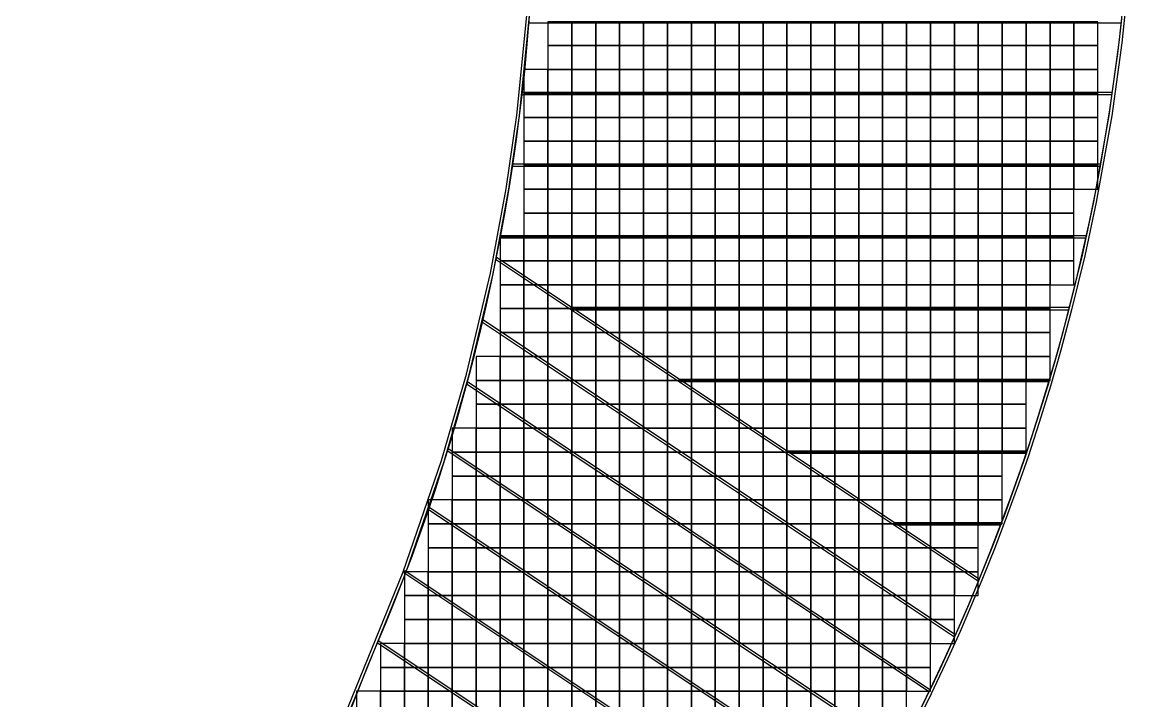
# Model space of a CAD drawing. Extents: x -31693 to 409283, y -98233 to 151957.
# Drawn here: x 120554 to 143796, y 49017 to 63205 of the extents above; entities that cross this region are included whole.
import ezdxf

# ---------------------------------------------------------------- set-up
doc = ezdxf.new("R2010")
doc.units = 0
doc.header["$LTSCALE"] = 1000
doc.header["$MEASUREMENT"] = 0
for name, color, linetype in [('500浮箱', 162, 'Continuous'), ('A-G-VISIBLE', 9, 'Continuous'), ('主龙骨', 4, 'Continuous'), ('边梁（14a槽钢', 3, 'Continuous')]:
    doc.layers.add(name, color=color, linetype=linetype)

# ---------------------------------------------------------------- blocks, each defined once
blk = doc.blocks.new('dasd')
at = {"layer": 'A-G-VISIBLE', "linetype": 'Continuous'}
for centre, radius, start, end in [((-132793.207, 42119.965), 43.092, 332.8786, 23.8551), ((-132804.182, 42118.48), 41.551, 336.2604, 20.1419), ((-132879.454, 42145.346), 121.404, 314.68966, 338.95615)]:
    blk.add_arc(centre, radius, start, end, dxfattribs=at)

msp = doc.modelspace()

# ---------------------------------------------------------------- linework, layer by layer
at = {"layer": '500浮箱', "elevation": 2850}
for points in [[(131545, 62716), (132045, 62716), (132045, 63216), (131545, 63216)], [(132045, 62716), (132545, 62716), (132545, 63216), (132045, 63216)], [(132545, 62716), (133045, 62716), (133045, 63216), (132545, 63216)], [(133045, 62716), (133545, 62716), (133545, 63216), (133045, 63216)], [(133545, 62716), (134045, 62716), (134045, 63216), (133545, 63216)], [(134045, 62716), (134545, 62716), (134545, 63216), (134045, 63216)], [(134545, 62716), (135045, 62716), (135045, 63216), (134545, 63216)], [(135045, 62716), (135545, 62716), (135545, 63216), (135045, 63216)], [(135545, 62716), (136045, 62716), (136045, 63216), (135545, 63216)], [(136045, 62716), (136545, 62716), (136545, 63216), (136045, 63216)], [(136545, 62716), (137045, 62716), (137045, 63216), (136545, 63216)], [(137045, 62716), (137545, 62716), (137545, 63216), (137045, 63216)], [(137545, 62716), (138045, 62716), (138045, 63216), (137545, 63216)], [(138045, 62716), (138545, 62716), (138545, 63216), (138045, 63216)], [(138545, 62716), (139045, 62716), (139045, 63216), (138545, 63216)], [(139045, 62716), (139545, 62716), (139545, 63216), (139045, 63216)], [(139545, 62716), (140045, 62716), (140045, 63216), (139545, 63216)], [(140045, 62716), (140545, 62716), (140545, 63216), (140045, 63216)], [(140545, 62716), (141045, 62716), (141045, 63216), (140545, 63216)], [(141045, 62716), (141545, 62716), (141545, 63216), (141045, 63216)], [(141545, 62716), (142045, 62716), (142045, 63216), (141545, 63216)], [(142045, 62716), (142545, 62716), (142545, 63216), (142045, 63216)], [(142545, 62716), (143045, 62716), (143045, 63216), (142545, 63216)], [(131545, 62216), (132045, 62216), (132045, 62716), (131545, 62716)], [(132045, 62216), (132545, 62216), (132545, 62716), (132045, 62716)], [(132545, 62216), (133045, 62216), (133045, 62716), (132545, 62716)], [(133045, 62216), (133545, 62216), (133545, 62716), (133045, 62716)], [(133545, 62216), (134045, 62216), (134045, 62716), (133545, 62716)], [(134045, 62216), (134545, 62216), (134545, 62716), (134045, 62716)], [(134545, 62216), (135045, 62216), (135045, 62716), (134545, 62716)], [(135045, 62216), (135545, 62216), (135545, 62716), (135045, 62716)], [(135545, 62216), (136045, 62216), (136045, 62716), (135545, 62716)], [(136045, 62216), (136545, 62216), (136545, 62716), (136045, 62716)], [(136545, 62216), (137045, 62216), (137045, 62716), (136545, 62716)], [(137045, 62216), (137545, 62216), (137545, 62716), (137045, 62716)], [(137545, 62216), (138045, 62216), (138045, 62716), (137545, 62716)], [(138045, 62216), (138545, 62216), (138545, 62716), (138045, 62716)], [(138545, 62216), (139045, 62216), (139045, 62716), (138545, 62716)], [(139045, 62216), (139545, 62216), (139545, 62716), (139045, 62716)], [(139545, 62216), (140045, 62216), (140045, 62716), (139545, 62716)], [(140045, 62216), (140545, 62216), (140545, 62716), (140045, 62716)], [(140545, 62216), (141045, 62216), (141045, 62716), (140545, 62716)], [(141045, 62216), (141545, 62216), (141545, 62716), (141045, 62716)], [(141545, 62216), (142045, 62216), (142045, 62716), (141545, 62716)], [(142045, 62216), (142545, 62216), (142545, 62716), (142045, 62716)], [(142545, 62216), (143045, 62216), (143045, 62716), (142545, 62716)], [(131045, 61716), (131545, 61716), (131545, 62216), (131045, 62216)], [(131545, 61716), (132045, 61716), (132045, 62216), (131545, 62216)], [(132045, 61716), (132545, 61716), (132545, 62216), (132045, 62216)], [(132545, 61716), (133045, 61716), (133045, 62216), (132545, 62216)], [(133045, 61716), (133545, 61716), (133545, 62216), (133045, 62216)], [(133545, 61716), (134045, 61716), (134045, 62216), (133545, 62216)], [(134045, 61716), (134545, 61716), (134545, 62216), (134045, 62216)], [(134545, 61716), (135045, 61716), (135045, 62216), (134545, 62216)], [(135045, 61716), (135545, 61716), (135545, 62216), (135045, 62216)], [(135545, 61716), (136045, 61716), (136045, 62216), (135545, 62216)], [(136045, 61716), (136545, 61716), (136545, 62216), (136045, 62216)], [(136545, 61716), (137045, 61716), (137045, 62216), (136545, 62216)], [(137045, 61716), (137545, 61716), (137545, 62216), (137045, 62216)], [(137545, 61716), (138045, 61716), (138045, 62216), (137545, 62216)], [(138045, 61716), (138545, 61716), (138545, 62216), (138045, 62216)], [(138545, 61716), (139045, 61716), (139045, 62216), (138545, 62216)], [(139045, 61716), (139545, 61716), (139545, 62216), (139045, 62216)], [(139545, 61716), (140045, 61716), (140045, 62216), (139545, 62216)], [(140045, 61716), (140545, 61716), (140545, 62216), (140045, 62216)], [(140545, 61716), (141045, 61716), (141045, 62216), (140545, 62216)], [(141045, 61716), (141545, 61716), (141545, 62216), (141045, 62216)], [(141545, 61716), (142045, 61716), (142045, 62216), (141545, 62216)], [(142045, 61716), (142545, 61716), (142545, 62216), (142045, 62216)], [(142545, 61716), (143045, 61716), (143045, 62216), (142545, 62216)], [(131045, 61216), (131545, 61216), (131545, 61716), (131045, 61716)], [(131545, 61216), (132045, 61216), (132045, 61716), (131545, 61716)], [(132045, 61216), (132545, 61216), (132545, 61716), (132045, 61716)], [(132545, 61216), (133045, 61216), (133045, 61716), (132545, 61716)], [(133045, 61216), (133545, 61216), (133545, 61716), (133045, 61716)], [(133545, 61216), (134045, 61216), (134045, 61716), (133545, 61716)], [(134045, 61216), (134545, 61216), (134545, 61716), (134045, 61716)], [(134545, 61216), (135045, 61216), (135045, 61716), (134545, 61716)], [(135045, 61216), (135545, 61216), (135545, 61716), (135045, 61716)], [(135545, 61216), (136045, 61216), (136045, 61716), (135545, 61716)], [(136045, 61216), (136545, 61216), (136545, 61716), (136045, 61716)], [(136545, 61216), (137045, 61216), (137045, 61716), (136545, 61716)], [(137045, 61216), (137545, 61216), (137545, 61716), (137045, 61716)], [(137545, 61216), (138045, 61216), (138045, 61716), (137545, 61716)], [(138045, 61216), (138545, 61216), (138545, 61716), (138045, 61716)], [(138545, 61216), (139045, 61216), (139045, 61716), (138545, 61716)], [(139045, 61216), (139545, 61216), (139545, 61716), (139045, 61716)], [(139545, 61216), (140045, 61216), (140045, 61716), (139545, 61716)], [(140045, 61216), (140545, 61216), (140545, 61716), (140045, 61716)], [(140545, 61216), (141045, 61216), (141045, 61716), (140545, 61716)], [(141045, 61216), (141545, 61216), (141545, 61716), (141045, 61716)], [(141545, 61216), (142045, 61216), (142045, 61716), (141545, 61716)], [(142045, 61216), (142545, 61216), (142545, 61716), (142045, 61716)], [(142545, 61216), (143045, 61216), (143045, 61716), (142545, 61716)], [(131045, 60716), (131545, 60716), (131545, 61216), (131045, 61216)], [(131545, 60716), (132045, 60716), (132045, 61216), (131545, 61216)], [(132045, 60716), (132545, 60716), (132545, 61216), (132045, 61216)], [(132545, 60716), (133045, 60716), (133045, 61216), (132545, 61216)], [(133045, 60716), (133545, 60716), (133545, 61216), (133045, 61216)], [(133545, 60716), (134045, 60716), (134045, 61216), (133545, 61216)], [(134045, 60716), (134545, 60716), (134545, 61216), (134045, 61216)], [(134545, 60716), (135045, 60716), (135045, 61216), (134545, 61216)], [(135045, 60716), (135545, 60716), (135545, 61216), (135045, 61216)], [(135545, 60716), (136045, 60716), (136045, 61216), (135545, 61216)], [(136045, 60716), (136545, 60716), (136545, 61216), (136045, 61216)], [(136545, 60716), (137045, 60716), (137045, 61216), (136545, 61216)], [(137045, 60716), (137545, 60716), (137545, 61216), (137045, 61216)], [(137545, 60716), (138045, 60716), (138045, 61216), (137545, 61216)], [(138045, 60716), (138545, 60716), (138545, 61216), (138045, 61216)], [(138545, 60716), (139045, 60716), (139045, 61216), (138545, 61216)], [(139045, 60716), (139545, 60716), (139545, 61216), (139045, 61216)], [(139545, 60716), (140045, 60716), (140045, 61216), (139545, 61216)], [(140045, 60716), (140545, 60716), (140545, 61216), (140045, 61216)], [(140545, 60716), (141045, 60716), (141045, 61216), (140545, 61216)], [(141045, 60716), (141545, 60716), (141545, 61216), (141045, 61216)], [(141545, 60716), (142045, 60716), (142045, 61216), (141545, 61216)], [(142045, 60716), (142545, 60716), (142545, 61216), (142045, 61216)], [(142545, 60716), (143045, 60716), (143045, 61216), (142545, 61216)], [(131045, 60216), (131545, 60216), (131545, 60716), (131045, 60716)], [(131545, 60216), (132045, 60216), (132045, 60716), (131545, 60716)], [(132045, 60216), (132545, 60216), (132545, 60716), (132045, 60716)], [(132545, 60216), (133045, 60216), (133045, 60716), (132545, 60716)], [(133045, 60216), (133545, 60216), (133545, 60716), (133045, 60716)], [(133545, 60216), (134045, 60216), (134045, 60716), (133545, 60716)], [(134045, 60216), (134545, 60216), (134545, 60716), (134045, 60716)], [(134545, 60216), (135045, 60216), (135045, 60716), (134545, 60716)], [(135045, 60216), (135545, 60216), (135545, 60716), (135045, 60716)], [(135545, 60216), (136045, 60216), (136045, 60716), (135545, 60716)], [(136045, 60216), (136545, 60216), (136545, 60716), (136045, 60716)], [(136545, 60216), (137045, 60216), (137045, 60716), (136545, 60716)], [(137045, 60216), (137545, 60216), (137545, 60716), (137045, 60716)], [(137545, 60216), (138045, 60216), (138045, 60716), (137545, 60716)], [(138045, 60216), (138545, 60216), (138545, 60716), (138045, 60716)], [(138545, 60216), (139045, 60216), (139045, 60716), (138545, 60716)], [(139045, 60216), (139545, 60216), (139545, 60716), (139045, 60716)], [(139545, 60216), (140045, 60216), (140045, 60716), (139545, 60716)], [(140045, 60216), (140545, 60216), (140545, 60716), (140045, 60716)], [(140545, 60216), (141045, 60216), (141045, 60716), (140545, 60716)], [(141045, 60216), (141545, 60216), (141545, 60716), (141045, 60716)], [(141545, 60216), (142045, 60216), (142045, 60716), (141545, 60716)], [(142045, 60216), (142545, 60216), (142545, 60716), (142045, 60716)], [(142545, 60216), (143045, 60216), (143045, 60716), (142545, 60716)], [(131045, 59716), (131545, 59716), (131545, 60216), (131045, 60216)], [(131545, 59716), (132045, 59716), (132045, 60216), (131545, 60216)], [(132045, 59716), (132545, 59716), (132545, 60216), (132045, 60216)], [(132545, 59716), (133045, 59716), (133045, 60216), (132545, 60216)], [(133045, 59716), (133545, 59716), (133545, 60216), (133045, 60216)], [(133545, 59716), (134045, 59716), (134045, 60216), (133545, 60216)], [(134045, 59716), (134545, 59716), (134545, 60216), (134045, 60216)], [(134545, 59716), (135045, 59716), (135045, 60216), (134545, 60216)], [(135045, 59716), (135545, 59716), (135545, 60216), (135045, 60216)], [(135545, 59716), (136045, 59716), (136045, 60216), (135545, 60216)], [(136045, 59716), (136545, 59716), (136545, 60216), (136045, 60216)], [(136545, 59716), (137045, 59716), (137045, 60216), (136545, 60216)], [(137045, 59716), (137545, 59716), (137545, 60216), (137045, 60216)], [(137545, 59716), (138045, 59716), (138045, 60216), (137545, 60216)], [(138045, 59716), (138545, 59716), (138545, 60216), (138045, 60216)], [(138545, 59716), (139045, 59716), (139045, 60216), (138545, 60216)], [(139045, 59716), (139545, 59716), (139545, 60216), (139045, 60216)], [(139545, 59716), (140045, 59716), (140045, 60216), (139545, 60216)], [(140045, 59716), (140545, 59716), (140545, 60216), (140045, 60216)], [(140545, 59716), (141045, 59716), (141045, 60216), (140545, 60216)], [(141045, 59716), (141545, 59716), (141545, 60216), (141045, 60216)], [(141545, 59716), (142045, 59716), (142045, 60216), (141545, 60216)], [(142045, 59716), (142545, 59716), (142545, 60216), (142045, 60216)], [(142545, 59716), (143045, 59716), (143045, 60216), (142545, 60216)], [(131045, 59216), (131545, 59216), (131545, 59716), (131045, 59716)], [(131545, 59216), (132045, 59216), (132045, 59716), (131545, 59716)], [(132045, 59216), (132545, 59216), (132545, 59716), (132045, 59716)], [(132545, 59216), (133045, 59216), (133045, 59716), (132545, 59716)], [(133045, 59216), (133545, 59216), (133545, 59716), (133045, 59716)], [(133545, 59216), (134045, 59216), (134045, 59716), (133545, 59716)], [(134045, 59216), (134545, 59216), (134545, 59716), (134045, 59716)], [(134545, 59216), (135045, 59216), (135045, 59716), (134545, 59716)], [(135045, 59216), (135545, 59216), (135545, 59716), (135045, 59716)], [(135545, 59216), (136045, 59216), (136045, 59716), (135545, 59716)], [(136045, 59216), (136545, 59216), (136545, 59716), (136045, 59716)], [(136545, 59216), (137045, 59216), (137045, 59716), (136545, 59716)], [(137045, 59216), (137545, 59216), (137545, 59716), (137045, 59716)], [(137545, 59216), (138045, 59216), (138045, 59716), (137545, 59716)], [(138045, 59216), (138545, 59216), (138545, 59716), (138045, 59716)], [(138545, 59216), (139045, 59216), (139045, 59716), (138545, 59716)], [(139045, 59216), (139545, 59216), (139545, 59716), (139045, 59716)], [(139545, 59216), (140045, 59216), (140045, 59716), (139545, 59716)], [(140045, 59216), (140545, 59216), (140545, 59716), (140045, 59716)], [(140545, 59216), (141045, 59216), (141045, 59716), (140545, 59716)], [(141045, 59216), (141545, 59216), (141545, 59716), (141045, 59716)], [(141545, 59216), (142045, 59216), (142045, 59716), (141545, 59716)], [(142045, 59216), (142545, 59216), (142545, 59716), (142045, 59716)], [(131045, 58716), (131545, 58716), (131545, 59216), (131045, 59216)], [(131545, 58716), (132045, 58716), (132045, 59216), (131545, 59216)], [(132045, 58716), (132545, 58716), (132545, 59216), (132045, 59216)], [(132545, 58716), (133045, 58716), (133045, 59216), (132545, 59216)], [(133045, 58716), (133545, 58716), (133545, 59216), (133045, 59216)], [(133545, 58716), (134045, 58716), (134045, 59216), (133545, 59216)], [(134045, 58716), (134545, 58716), (134545, 59216), (134045, 59216)], [(134545, 58716), (135045, 58716), (135045, 59216), (134545, 59216)], [(135045, 58716), (135545, 58716), (135545, 59216), (135045, 59216)], [(135545, 58716), (136045, 58716), (136045, 59216), (135545, 59216)], [(136045, 58716), (136545, 58716), (136545, 59216), (136045, 59216)], [(136545, 58716), (137045, 58716), (137045, 59216), (136545, 59216)], [(137045, 58716), (137545, 58716), (137545, 59216), (137045, 59216)], [(137545, 58716), (138045, 58716), (138045, 59216), (137545, 59216)], [(138045, 58716), (138545, 58716), (138545, 59216), (138045, 59216)], [(138545, 58716), (139045, 58716), (139045, 59216), (138545, 59216)], [(139045, 58716), (139545, 58716), (139545, 59216), (139045, 59216)], [(139545, 58716), (140045, 58716), (140045, 59216), (139545, 59216)], [(140045, 58716), (140545, 58716), (140545, 59216), (140045, 59216)], [(140545, 58716), (141045, 58716), (141045, 59216), (140545, 59216)], [(141045, 58716), (141545, 58716), (141545, 59216), (141045, 59216)], [(141545, 58716), (142045, 58716), (142045, 59216), (141545, 59216)], [(142045, 58716), (142545, 58716), (142545, 59216), (142045, 59216)], [(130545, 58216), (131045, 58216), (131045, 58716), (130545, 58716)], [(131045, 58216), (131545, 58216), (131545, 58716), (131045, 58716)], [(131545, 58216), (132045, 58216), (132045, 58716), (131545, 58716)], [(132045, 58216), (132545, 58216), (132545, 58716), (132045, 58716)], [(132545, 58216), (133045, 58216), (133045, 58716), (132545, 58716)], [(133045, 58216), (133545, 58216), (133545, 58716), (133045, 58716)], [(133545, 58216), (134045, 58216), (134045, 58716), (133545, 58716)], [(134045, 58216), (134545, 58216), (134545, 58716), (134045, 58716)], [(134545, 58216), (135045, 58216), (135045, 58716), (134545, 58716)], [(135045, 58216), (135545, 58216), (135545, 58716), (135045, 58716)], [(135545, 58216), (136045, 58216), (136045, 58716), (135545, 58716)], [(136045, 58216), (136545, 58216), (136545, 58716), (136045, 58716)], [(136545, 58216), (137045, 58216), (137045, 58716), (136545, 58716)], [(137045, 58216), (137545, 58216), (137545, 58716), (137045, 58716)], [(137545, 58216), (138045, 58216), (138045, 58716), (137545, 58716)], [(138045, 58216), (138545, 58216), (138545, 58716), (138045, 58716)], [(138545, 58216), (139045, 58216), (139045, 58716), (138545, 58716)], [(139045, 58216), (139545, 58216), (139545, 58716), (139045, 58716)], [(139545, 58216), (140045, 58216), (140045, 58716), (139545, 58716)], [(140045, 58216), (140545, 58216), (140545, 58716), (140045, 58716)], [(140545, 58216), (141045, 58216), (141045, 58716), (140545, 58716)], [(141045, 58216), (141545, 58216), (141545, 58716), (141045, 58716)], [(141545, 58216), (142045, 58216), (142045, 58716), (141545, 58716)], [(142045, 58216), (142545, 58216), (142545, 58716), (142045, 58716)], [(130545, 57716), (131045, 57716), (131045, 58216), (130545, 58216)], [(131045, 57716), (131545, 57716), (131545, 58216), (131045, 58216)], [(131545, 57716), (132045, 57716), (132045, 58216), (131545, 58216)], [(132045, 57716), (132545, 57716), (132545, 58216), (132045, 58216)], [(132545, 57716), (133045, 57716), (133045, 58216), (132545, 58216)], [(133045, 57716), (133545, 57716), (133545, 58216), (133045, 58216)], [(133545, 57716), (134045, 57716), (134045, 58216), (133545, 58216)], [(134045, 57716), (134545, 57716), (134545, 58216), (134045, 58216)], [(134545, 57716), (135045, 57716), (135045, 58216), (134545, 58216)], [(135045, 57716), (135545, 57716), (135545, 58216), (135045, 58216)], [(135545, 57716), (136045, 57716), (136045, 58216), (135545, 58216)], [(136045, 57716), (136545, 57716), (136545, 58216), (136045, 58216)], [(136545, 57716), (137045, 57716), (137045, 58216), (136545, 58216)], [(137045, 57716), (137545, 57716), (137545, 58216), (137045, 58216)], [(137545, 57716), (138045, 57716), (138045, 58216), (137545, 58216)], [(138045, 57716), (138545, 57716), (138545, 58216), (138045, 58216)], [(138545, 57716), (139045, 57716), (139045, 58216), (138545, 58216)], [(139045, 57716), (139545, 57716), (139545, 58216), (139045, 58216)], [(139545, 57716), (140045, 57716), (140045, 58216), (139545, 58216)], [(140045, 57716), (140545, 57716), (140545, 58216), (140045, 58216)], [(140545, 57716), (141045, 57716), (141045, 58216), (140545, 58216)], [(141045, 57716), (141545, 57716), (141545, 58216), (141045, 58216)], [(141545, 57716), (142045, 57716), (142045, 58216), (141545, 58216)], [(142045, 57716), (142545, 57716), (142545, 58216), (142045, 58216)], [(130545, 57216), (131045, 57216), (131045, 57716), (130545, 57716)], [(131045, 57216), (131545, 57216), (131545, 57716), (131045, 57716)], [(131545, 57216), (132045, 57216), (132045, 57716), (131545, 57716)], [(132045, 57216), (132545, 57216), (132545, 57716), (132045, 57716)], [(132545, 57216), (133045, 57216), (133045, 57716), (132545, 57716)], [(133045, 57216), (133545, 57216), (133545, 57716), (133045, 57716)], [(133545, 57216), (134045, 57216), (134045, 57716), (133545, 57716)], [(134045, 57216), (134545, 57216), (134545, 57716), (134045, 57716)], [(134545, 57216), (135045, 57216), (135045, 57716), (134545, 57716)], [(135045, 57216), (135545, 57216), (135545, 57716), (135045, 57716)], [(135545, 57216), (136045, 57216), (136045, 57716), (135545, 57716)], [(136045, 57216), (136545, 57216), (136545, 57716), (136045, 57716)], [(136545, 57216), (137045, 57216), (137045, 57716), (136545, 57716)], [(137045, 57216), (137545, 57216), (137545, 57716), (137045, 57716)], [(137545, 57216), (138045, 57216), (138045, 57716), (137545, 57716)], [(138045, 57216), (138545, 57216), (138545, 57716), (138045, 57716)], [(138545, 57216), (139045, 57216), (139045, 57716), (138545, 57716)], [(139045, 57216), (139545, 57216), (139545, 57716), (139045, 57716)], [(139545, 57216), (140045, 57216), (140045, 57716), (139545, 57716)], [(140045, 57216), (140545, 57216), (140545, 57716), (140045, 57716)], [(140545, 57216), (141045, 57216), (141045, 57716), (140545, 57716)], [(141045, 57216), (141545, 57216), (141545, 57716), (141045, 57716)], [(141545, 57216), (142045, 57216), (142045, 57716), (141545, 57716)], [(130545, 56716), (131045, 56716), (131045, 57216), (130545, 57216)], [(131045, 56716), (131545, 56716), (131545, 57216), (131045, 57216)], [(131545, 56716), (132045, 56716), (132045, 57216), (131545, 57216)], [(132045, 56716), (132545, 56716), (132545, 57216), (132045, 57216)], [(132545, 56716), (133045, 56716), (133045, 57216), (132545, 57216)], [(133045, 56716), (133545, 56716), (133545, 57216), (133045, 57216)], [(133545, 56716), (134045, 56716), (134045, 57216), (133545, 57216)], [(134045, 56716), (134545, 56716), (134545, 57216), (134045, 57216)], [(134545, 56716), (135045, 56716), (135045, 57216), (134545, 57216)], [(135045, 56716), (135545, 56716), (135545, 57216), (135045, 57216)], [(135545, 56716), (136045, 56716), (136045, 57216), (135545, 57216)], [(136045, 56716), (136545, 56716), (136545, 57216), (136045, 57216)], [(136545, 56716), (137045, 56716), (137045, 57216), (136545, 57216)], [(137045, 56716), (137545, 56716), (137545, 57216), (137045, 57216)], [(137545, 56716), (138045, 56716), (138045, 57216), (137545, 57216)], [(138045, 56716), (138545, 56716), (138545, 57216), (138045, 57216)], [(138545, 56716), (139045, 56716), (139045, 57216), (138545, 57216)], [(139045, 56716), (139545, 56716), (139545, 57216), (139045, 57216)], [(139545, 56716), (140045, 56716), (140045, 57216), (139545, 57216)], [(140045, 56716), (140545, 56716), (140545, 57216), (140045, 57216)], [(140545, 56716), (141045, 56716), (141045, 57216), (140545, 57216)], [(141045, 56716), (141545, 56716), (141545, 57216), (141045, 57216)], [(141545, 56716), (142045, 56716), (142045, 57216), (141545, 57216)], [(130545, 56216), (131045, 56216), (131045, 56716), (130545, 56716)], [(131045, 56216), (131545, 56216), (131545, 56716), (131045, 56716)], [(131545, 56216), (132045, 56216), (132045, 56716), (131545, 56716)], [(132045, 56216), (132545, 56216), (132545, 56716), (132045, 56716)], [(132545, 56216), (133045, 56216), (133045, 56716), (132545, 56716)], [(133045, 56216), (133545, 56216), (133545, 56716), (133045, 56716)], [(133545, 56216), (134045, 56216), (134045, 56716), (133545, 56716)], [(134045, 56216), (134545, 56216), (134545, 56716), (134045, 56716)], [(134545, 56216), (135045, 56216), (135045, 56716), (134545, 56716)], [(135045, 56216), (135545, 56216), (135545, 56716), (135045, 56716)], [(135545, 56216), (136045, 56216), (136045, 56716), (135545, 56716)], [(136045, 56216), (136545, 56216), (136545, 56716), (136045, 56716)], [(136545, 56216), (137045, 56216), (137045, 56716), (136545, 56716)], [(137045, 56216), (137545, 56216), (137545, 56716), (137045, 56716)], [(137545, 56216), (138045, 56216), (138045, 56716), (137545, 56716)], [(138045, 56216), (138545, 56216), (138545, 56716), (138045, 56716)], [(138545, 56216), (139045, 56216), (139045, 56716), (138545, 56716)], [(139045, 56216), (139545, 56216), (139545, 56716), (139045, 56716)], [(139545, 56216), (140045, 56216), (140045, 56716), (139545, 56716)], [(140045, 56216), (140545, 56216), (140545, 56716), (140045, 56716)], [(140545, 56216), (141045, 56216), (141045, 56716), (140545, 56716)], [(141045, 56216), (141545, 56216), (141545, 56716), (141045, 56716)], [(141545, 56216), (142045, 56216), (142045, 56716), (141545, 56716)], [(130045, 55716), (130545, 55716), (130545, 56216), (130045, 56216)], [(130545, 55716), (131045, 55716), (131045, 56216), (130545, 56216)], [(131045, 55716), (131545, 55716), (131545, 56216), (131045, 56216)], [(131545, 55716), (132045, 55716), (132045, 56216), (131545, 56216)], [(132045, 55716), (132545, 55716), (132545, 56216), (132045, 56216)], [(132545, 55716), (133045, 55716), (133045, 56216), (132545, 56216)], [(133045, 55716), (133545, 55716), (133545, 56216), (133045, 56216)], [(133545, 55716), (134045, 55716), (134045, 56216), (133545, 56216)], [(134045, 55716), (134545, 55716), (134545, 56216), (134045, 56216)], [(134545, 55716), (135045, 55716), (135045, 56216), (134545, 56216)], [(135045, 55716), (135545, 55716), (135545, 56216), (135045, 56216)], [(135545, 55716), (136045, 55716), (136045, 56216), (135545, 56216)], [(136045, 55716), (136545, 55716), (136545, 56216), (136045, 56216)], [(136545, 55716), (137045, 55716), (137045, 56216), (136545, 56216)], [(137045, 55716), (137545, 55716), (137545, 56216), (137045, 56216)], [(137545, 55716), (138045, 55716), (138045, 56216), (137545, 56216)], [(138045, 55716), (138545, 55716), (138545, 56216), (138045, 56216)], [(138545, 55716), (139045, 55716), (139045, 56216), (138545, 56216)], [(139045, 55716), (139545, 55716), (139545, 56216), (139045, 56216)], [(139545, 55716), (140045, 55716), (140045, 56216), (139545, 56216)], [(140045, 55716), (140545, 55716), (140545, 56216), (140045, 56216)], [(140545, 55716), (141045, 55716), (141045, 56216), (140545, 56216)], [(141045, 55716), (141545, 55716), (141545, 56216), (141045, 56216)], [(141545, 55716), (142045, 55716), (142045, 56216), (141545, 56216)], [(130045, 55216), (130545, 55216), (130545, 55716), (130045, 55716)], [(130545, 55216), (131045, 55216), (131045, 55716), (130545, 55716)], [(131045, 55216), (131545, 55216), (131545, 55716), (131045, 55716)], [(131545, 55216), (132045, 55216), (132045, 55716), (131545, 55716)], [(132045, 55216), (132545, 55216), (132545, 55716), (132045, 55716)], [(132545, 55216), (133045, 55216), (133045, 55716), (132545, 55716)], [(133045, 55216), (133545, 55216), (133545, 55716), (133045, 55716)], [(133545, 55216), (134045, 55216), (134045, 55716), (133545, 55716)], [(134045, 55216), (134545, 55216), (134545, 55716), (134045, 55716)], [(134545, 55216), (135045, 55216), (135045, 55716), (134545, 55716)], [(135045, 55216), (135545, 55216), (135545, 55716), (135045, 55716)], [(135545, 55216), (136045, 55216), (136045, 55716), (135545, 55716)], [(136045, 55216), (136545, 55216), (136545, 55716), (136045, 55716)], [(136545, 55216), (137045, 55216), (137045, 55716), (136545, 55716)], [(137045, 55216), (137545, 55216), (137545, 55716), (137045, 55716)], [(137545, 55216), (138045, 55216), (138045, 55716), (137545, 55716)], [(138045, 55216), (138545, 55216), (138545, 55716), (138045, 55716)], [(138545, 55216), (139045, 55216), (139045, 55716), (138545, 55716)], [(139045, 55216), (139545, 55216), (139545, 55716), (139045, 55716)], [(139545, 55216), (140045, 55216), (140045, 55716), (139545, 55716)], [(140045, 55216), (140545, 55216), (140545, 55716), (140045, 55716)], [(140545, 55216), (141045, 55216), (141045, 55716), (140545, 55716)], [(141045, 55216), (141545, 55216), (141545, 55716), (141045, 55716)], [(130045, 54716), (130545, 54716), (130545, 55216), (130045, 55216)], [(130545, 54716), (131045, 54716), (131045, 55216), (130545, 55216)], [(131045, 54716), (131545, 54716), (131545, 55216), (131045, 55216)], [(131545, 54716), (132045, 54716), (132045, 55216), (131545, 55216)], [(132045, 54716), (132545, 54716), (132545, 55216), (132045, 55216)], [(132545, 54716), (133045, 54716), (133045, 55216), (132545, 55216)], [(133045, 54716), (133545, 54716), (133545, 55216), (133045, 55216)], [(133545, 54716), (134045, 54716), (134045, 55216), (133545, 55216)], [(134045, 54716), (134545, 54716), (134545, 55216), (134045, 55216)], [(134545, 54716), (135045, 54716), (135045, 55216), (134545, 55216)], [(135045, 54716), (135545, 54716), (135545, 55216), (135045, 55216)], [(135545, 54716), (136045, 54716), (136045, 55216), (135545, 55216)], [(136045, 54716), (136545, 54716), (136545, 55216), (136045, 55216)], [(136545, 54716), (137045, 54716), (137045, 55216), (136545, 55216)], [(137045, 54716), (137545, 54716), (137545, 55216), (137045, 55216)], [(137545, 54716), (138045, 54716), (138045, 55216), (137545, 55216)], [(138045, 54716), (138545, 54716), (138545, 55216), (138045, 55216)], [(138545, 54716), (139045, 54716), (139045, 55216), (138545, 55216)], [(139045, 54716), (139545, 54716), (139545, 55216), (139045, 55216)], [(139545, 54716), (140045, 54716), (140045, 55216), (139545, 55216)], [(140045, 54716), (140545, 54716), (140545, 55216), (140045, 55216)], [(140545, 54716), (141045, 54716), (141045, 55216), (140545, 55216)], [(141045, 54716), (141545, 54716), (141545, 55216), (141045, 55216)], [(129545, 54216), (130045, 54216), (130045, 54716), (129545, 54716)], [(130045, 54216), (130545, 54216), (130545, 54716), (130045, 54716)], [(130545, 54216), (131045, 54216), (131045, 54716), (130545, 54716)], [(131045, 54216), (131545, 54216), (131545, 54716), (131045, 54716)], [(131545, 54216), (132045, 54216), (132045, 54716), (131545, 54716)], [(132045, 54216), (132545, 54216), (132545, 54716), (132045, 54716)], [(132545, 54216), (133045, 54216), (133045, 54716), (132545, 54716)], [(133045, 54216), (133545, 54216), (133545, 54716), (133045, 54716)], [(133545, 54216), (134045, 54216), (134045, 54716), (133545, 54716)], [(134045, 54216), (134545, 54216), (134545, 54716), (134045, 54716)], [(134545, 54216), (135045, 54216), (135045, 54716), (134545, 54716)], [(135045, 54216), (135545, 54216), (135545, 54716), (135045, 54716)], [(135545, 54216), (136045, 54216), (136045, 54716), (135545, 54716)], [(136045, 54216), (136545, 54216), (136545, 54716), (136045, 54716)], [(136545, 54216), (137045, 54216), (137045, 54716), (136545, 54716)], [(137045, 54216), (137545, 54216), (137545, 54716), (137045, 54716)], [(137545, 54216), (138045, 54216), (138045, 54716), (137545, 54716)], [(138045, 54216), (138545, 54216), (138545, 54716), (138045, 54716)], [(138545, 54216), (139045, 54216), (139045, 54716), (138545, 54716)], [(139045, 54216), (139545, 54216), (139545, 54716), (139045, 54716)], [(139545, 54216), (140045, 54216), (140045, 54716), (139545, 54716)], [(140045, 54216), (140545, 54216), (140545, 54716), (140045, 54716)], [(140545, 54216), (141045, 54216), (141045, 54716), (140545, 54716)], [(141045, 54216), (141545, 54216), (141545, 54716), (141045, 54716)], [(129545, 53716), (130045, 53716), (130045, 54216), (129545, 54216)], [(130045, 53716), (130545, 53716), (130545, 54216), (130045, 54216)], [(130545, 53716), (131045, 53716), (131045, 54216), (130545, 54216)], [(131045, 53716), (131545, 53716), (131545, 54216), (131045, 54216)], [(131545, 53716), (132045, 53716), (132045, 54216), (131545, 54216)], [(132045, 53716), (132545, 53716), (132545, 54216), (132045, 54216)], [(132545, 53716), (133045, 53716), (133045, 54216), (132545, 54216)], [(133045, 53716), (133545, 53716), (133545, 54216), (133045, 54216)], [(133545, 53716), (134045, 53716), (134045, 54216), (133545, 54216)], [(134045, 53716), (134545, 53716), (134545, 54216), (134045, 54216)], [(134545, 53716), (135045, 53716), (135045, 54216), (134545, 54216)], [(135045, 53716), (135545, 53716), (135545, 54216), (135045, 54216)], [(135545, 53716), (136045, 53716), (136045, 54216), (135545, 54216)], [(136045, 53716), (136545, 53716), (136545, 54216), (136045, 54216)], [(136545, 53716), (137045, 53716), (137045, 54216), (136545, 54216)], [(137045, 53716), (137545, 53716), (137545, 54216), (137045, 54216)], [(137545, 53716), (138045, 53716), (138045, 54216), (137545, 54216)], [(138045, 53716), (138545, 53716), (138545, 54216), (138045, 54216)], [(138545, 53716), (139045, 53716), (139045, 54216), (138545, 54216)], [(139045, 53716), (139545, 53716), (139545, 54216), (139045, 54216)], [(139545, 53716), (140045, 53716), (140045, 54216), (139545, 54216)], [(140045, 53716), (140545, 53716), (140545, 54216), (140045, 54216)], [(140545, 53716), (141045, 53716), (141045, 54216), (140545, 54216)], [(129545, 53216), (130045, 53216), (130045, 53716), (129545, 53716)], [(130045, 53216), (130545, 53216), (130545, 53716), (130045, 53716)], [(130545, 53216), (131045, 53216), (131045, 53716), (130545, 53716)], [(131045, 53216), (131545, 53216), (131545, 53716), (131045, 53716)], [(131545, 53216), (132045, 53216), (132045, 53716), (131545, 53716)], [(132045, 53216), (132545, 53216), (132545, 53716), (132045, 53716)], [(132545, 53216), (133045, 53216), (133045, 53716), (132545, 53716)], [(133045, 53216), (133545, 53216), (133545, 53716), (133045, 53716)], [(133545, 53216), (134045, 53216), (134045, 53716), (133545, 53716)], [(134045, 53216), (134545, 53216), (134545, 53716), (134045, 53716)], [(134545, 53216), (135045, 53216), (135045, 53716), (134545, 53716)], [(135045, 53216), (135545, 53216), (135545, 53716), (135045, 53716)], [(135545, 53216), (136045, 53216), (136045, 53716), (135545, 53716)], [(136045, 53216), (136545, 53216), (136545, 53716), (136045, 53716)], [(136545, 53216), (137045, 53216), (137045, 53716), (136545, 53716)], [(137045, 53216), (137545, 53216), (137545, 53716), (137045, 53716)], [(137545, 53216), (138045, 53216), (138045, 53716), (137545, 53716)], [(138045, 53216), (138545, 53216), (138545, 53716), (138045, 53716)], [(138545, 53216), (139045, 53216), (139045, 53716), (138545, 53716)], [(139045, 53216), (139545, 53216), (139545, 53716), (139045, 53716)], [(139545, 53216), (140045, 53216), (140045, 53716), (139545, 53716)], [(140045, 53216), (140545, 53216), (140545, 53716), (140045, 53716)], [(140545, 53216), (141045, 53216), (141045, 53716), (140545, 53716)], [(129045, 52716), (129545, 52716), (129545, 53216), (129045, 53216)], [(129545, 52716), (130045, 52716), (130045, 53216), (129545, 53216)], [(130045, 52716), (130545, 52716), (130545, 53216), (130045, 53216)], [(130545, 52716), (131045, 52716), (131045, 53216), (130545, 53216)], [(131045, 52716), (131545, 52716), (131545, 53216), (131045, 53216)], [(131545, 52716), (132045, 52716), (132045, 53216), (131545, 53216)], [(132045, 52716), (132545, 52716), (132545, 53216), (132045, 53216)], [(132545, 52716), (133045, 52716), (133045, 53216), (132545, 53216)], [(133045, 52716), (133545, 52716), (133545, 53216), (133045, 53216)], [(133545, 52716), (134045, 52716), (134045, 53216), (133545, 53216)], [(134045, 52716), (134545, 52716), (134545, 53216), (134045, 53216)], [(134545, 52716), (135045, 52716), (135045, 53216), (134545, 53216)], [(135045, 52716), (135545, 52716), (135545, 53216), (135045, 53216)], [(135545, 52716), (136045, 52716), (136045, 53216), (135545, 53216)], [(136045, 52716), (136545, 52716), (136545, 53216), (136045, 53216)], [(136545, 52716), (137045, 52716), (137045, 53216), (136545, 53216)], [(137045, 52716), (137545, 52716), (137545, 53216), (137045, 53216)], [(137545, 52716), (138045, 52716), (138045, 53216), (137545, 53216)], [(138045, 52716), (138545, 52716), (138545, 53216), (138045, 53216)], [(138545, 52716), (139045, 52716), (139045, 53216), (138545, 53216)], [(139045, 52716), (139545, 52716), (139545, 53216), (139045, 53216)], [(139545, 52716), (140045, 52716), (140045, 53216), (139545, 53216)], [(140045, 52716), (140545, 52716), (140545, 53216), (140045, 53216)], [(140545, 52716), (141045, 52716), (141045, 53216), (140545, 53216)], [(129045, 52216), (129545, 52216), (129545, 52716), (129045, 52716)], [(129545, 52216), (130045, 52216), (130045, 52716), (129545, 52716)], [(130045, 52216), (130545, 52216), (130545, 52716), (130045, 52716)], [(130545, 52216), (131045, 52216), (131045, 52716), (130545, 52716)], [(131045, 52216), (131545, 52216), (131545, 52716), (131045, 52716)], [(131545, 52216), (132045, 52216), (132045, 52716), (131545, 52716)], [(132045, 52216), (132545, 52216), (132545, 52716), (132045, 52716)], [(132545, 52216), (133045, 52216), (133045, 52716), (132545, 52716)], [(133045, 52216), (133545, 52216), (133545, 52716), (133045, 52716)], [(133545, 52216), (134045, 52216), (134045, 52716), (133545, 52716)], [(134045, 52216), (134545, 52216), (134545, 52716), (134045, 52716)], [(134545, 52216), (135045, 52216), (135045, 52716), (134545, 52716)], [(135045, 52216), (135545, 52216), (135545, 52716), (135045, 52716)], [(135545, 52216), (136045, 52216), (136045, 52716), (135545, 52716)], [(136045, 52216), (136545, 52216), (136545, 52716), (136045, 52716)], [(136545, 52216), (137045, 52216), (137045, 52716), (136545, 52716)], [(137045, 52216), (137545, 52216), (137545, 52716), (137045, 52716)], [(137545, 52216), (138045, 52216), (138045, 52716), (137545, 52716)], [(138045, 52216), (138545, 52216), (138545, 52716), (138045, 52716)], [(138545, 52216), (139045, 52216), (139045, 52716), (138545, 52716)], [(139045, 52216), (139545, 52216), (139545, 52716), (139045, 52716)], [(139545, 52216), (140045, 52216), (140045, 52716), (139545, 52716)], [(140045, 52216), (140545, 52216), (140545, 52716), (140045, 52716)], [(129045, 51716), (129545, 51716), (129545, 52216), (129045, 52216)], [(129545, 51716), (130045, 51716), (130045, 52216), (129545, 52216)], [(130045, 51716), (130545, 51716), (130545, 52216), (130045, 52216)], [(130545, 51716), (131045, 51716), (131045, 52216), (130545, 52216)], [(131045, 51716), (131545, 51716), (131545, 52216), (131045, 52216)], [(131545, 51716), (132045, 51716), (132045, 52216), (131545, 52216)], [(132045, 51716), (132545, 51716), (132545, 52216), (132045, 52216)], [(132545, 51716), (133045, 51716), (133045, 52216), (132545, 52216)], [(133045, 51716), (133545, 51716), (133545, 52216), (133045, 52216)], [(133545, 51716), (134045, 51716), (134045, 52216), (133545, 52216)], [(134045, 51716), (134545, 51716), (134545, 52216), (134045, 52216)], [(134545, 51716), (135045, 51716), (135045, 52216), (134545, 52216)], [(135045, 51716), (135545, 51716), (135545, 52216), (135045, 52216)], [(135545, 51716), (136045, 51716), (136045, 52216), (135545, 52216)], [(136045, 51716), (136545, 51716), (136545, 52216), (136045, 52216)], [(136545, 51716), (137045, 51716), (137045, 52216), (136545, 52216)], [(137045, 51716), (137545, 51716), (137545, 52216), (137045, 52216)], [(137545, 51716), (138045, 51716), (138045, 52216), (137545, 52216)], [(138045, 51716), (138545, 51716), (138545, 52216), (138045, 52216)], [(138545, 51716), (139045, 51716), (139045, 52216), (138545, 52216)], [(139045, 51716), (139545, 51716), (139545, 52216), (139045, 52216)], [(139545, 51716), (140045, 51716), (140045, 52216), (139545, 52216)], [(140045, 51716), (140545, 51716), (140545, 52216), (140045, 52216)], [(128545, 51216), (129045, 51216), (129045, 51716), (128545, 51716)], [(129045, 51216), (129545, 51216), (129545, 51716), (129045, 51716)], [(129545, 51216), (130045, 51216), (130045, 51716), (129545, 51716)], [(130045, 51216), (130545, 51216), (130545, 51716), (130045, 51716)], [(130545, 51216), (131045, 51216), (131045, 51716), (130545, 51716)], [(131045, 51216), (131545, 51216), (131545, 51716), (131045, 51716)], [(131545, 51216), (132045, 51216), (132045, 51716), (131545, 51716)], [(132045, 51216), (132545, 51216), (132545, 51716), (132045, 51716)], [(132545, 51216), (133045, 51216), (133045, 51716), (132545, 51716)], [(133045, 51216), (133545, 51216), (133545, 51716), (133045, 51716)], [(133545, 51216), (134045, 51216), (134045, 51716), (133545, 51716)], [(134045, 51216), (134545, 51216), (134545, 51716), (134045, 51716)], [(134545, 51216), (135045, 51216), (135045, 51716), (134545, 51716)], [(135045, 51216), (135545, 51216), (135545, 51716), (135045, 51716)], [(135545, 51216), (136045, 51216), (136045, 51716), (135545, 51716)], [(136045, 51216), (136545, 51216), (136545, 51716), (136045, 51716)], [(136545, 51216), (137045, 51216), (137045, 51716), (136545, 51716)], [(137045, 51216), (137545, 51216), (137545, 51716), (137045, 51716)], [(137545, 51216), (138045, 51216), (138045, 51716), (137545, 51716)], [(138045, 51216), (138545, 51216), (138545, 51716), (138045, 51716)], [(138545, 51216), (139045, 51216), (139045, 51716), (138545, 51716)], [(139045, 51216), (139545, 51216), (139545, 51716), (139045, 51716)], [(139545, 51216), (140045, 51216), (140045, 51716), (139545, 51716)], [(140045, 51216), (140545, 51216), (140545, 51716), (140045, 51716)], [(128545, 50716), (129045, 50716), (129045, 51216), (128545, 51216)], [(129045, 50716), (129545, 50716), (129545, 51216), (129045, 51216)], [(129545, 50716), (130045, 50716), (130045, 51216), (129545, 51216)], [(130045, 50716), (130545, 50716), (130545, 51216), (130045, 51216)], [(130545, 50716), (131045, 50716), (131045, 51216), (130545, 51216)], [(131045, 50716), (131545, 50716), (131545, 51216), (131045, 51216)], [(131545, 50716), (132045, 50716), (132045, 51216), (131545, 51216)], [(132045, 50716), (132545, 50716), (132545, 51216), (132045, 51216)], [(132545, 50716), (133045, 50716), (133045, 51216), (132545, 51216)], [(133045, 50716), (133545, 50716), (133545, 51216), (133045, 51216)], [(133545, 50716), (134045, 50716), (134045, 51216), (133545, 51216)], [(134045, 50716), (134545, 50716), (134545, 51216), (134045, 51216)], [(134545, 50716), (135045, 50716), (135045, 51216), (134545, 51216)], [(135045, 50716), (135545, 50716), (135545, 51216), (135045, 51216)], [(135545, 50716), (136045, 50716), (136045, 51216), (135545, 51216)], [(136045, 50716), (136545, 50716), (136545, 51216), (136045, 51216)], [(136545, 50716), (137045, 50716), (137045, 51216), (136545, 51216)], [(137045, 50716), (137545, 50716), (137545, 51216), (137045, 51216)], [(137545, 50716), (138045, 50716), (138045, 51216), (137545, 51216)], [(138045, 50716), (138545, 50716), (138545, 51216), (138045, 51216)], [(138545, 50716), (139045, 50716), (139045, 51216), (138545, 51216)], [(139045, 50716), (139545, 50716), (139545, 51216), (139045, 51216)], [(139545, 50716), (140045, 50716), (140045, 51216), (139545, 51216)], [(128545, 50216), (129045, 50216), (129045, 50716), (128545, 50716)], [(129045, 50216), (129545, 50216), (129545, 50716), (129045, 50716)], [(129545, 50216), (130045, 50216), (130045, 50716), (129545, 50716)], [(130045, 50216), (130545, 50216), (130545, 50716), (130045, 50716)], [(130545, 50216), (131045, 50216), (131045, 50716), (130545, 50716)], [(131045, 50216), (131545, 50216), (131545, 50716), (131045, 50716)], [(131545, 50216), (132045, 50216), (132045, 50716), (131545, 50716)], [(132045, 50216), (132545, 50216), (132545, 50716), (132045, 50716)], [(132545, 50216), (133045, 50216), (133045, 50716), (132545, 50716)], [(133045, 50216), (133545, 50216), (133545, 50716), (133045, 50716)], [(133545, 50216), (134045, 50216), (134045, 50716), (133545, 50716)], [(134045, 50216), (134545, 50216), (134545, 50716), (134045, 50716)], [(134545, 50216), (135045, 50216), (135045, 50716), (134545, 50716)], [(135045, 50216), (135545, 50216), (135545, 50716), (135045, 50716)], [(135545, 50216), (136045, 50216), (136045, 50716), (135545, 50716)], [(136045, 50216), (136545, 50216), (136545, 50716), (136045, 50716)], [(136545, 50216), (137045, 50216), (137045, 50716), (136545, 50716)], [(137045, 50216), (137545, 50216), (137545, 50716), (137045, 50716)], [(137545, 50216), (138045, 50216), (138045, 50716), (137545, 50716)], [(138045, 50216), (138545, 50216), (138545, 50716), (138045, 50716)], [(138545, 50216), (139045, 50216), (139045, 50716), (138545, 50716)], [(139045, 50216), (139545, 50216), (139545, 50716), (139045, 50716)], [(139545, 50216), (140045, 50216), (140045, 50716), (139545, 50716)], [(128045, 49716), (128545, 49716), (128545, 50216), (128045, 50216)], [(128545, 49716), (129045, 49716), (129045, 50216), (128545, 50216)], [(129045, 49716), (129545, 49716), (129545, 50216), (129045, 50216)], [(129545, 49716), (130045, 49716), (130045, 50216), (129545, 50216)], [(130045, 49716), (130545, 49716), (130545, 50216), (130045, 50216)], [(130545, 49716), (131045, 49716), (131045, 50216), (130545, 50216)], [(131045, 49716), (131545, 49716), (131545, 50216), (131045, 50216)], [(131545, 49716), (132045, 49716), (132045, 50216), (131545, 50216)], [(132045, 49716), (132545, 49716), (132545, 50216), (132045, 50216)], [(132545, 49716), (133045, 49716), (133045, 50216), (132545, 50216)], [(133045, 49716), (133545, 49716), (133545, 50216), (133045, 50216)], [(133545, 49716), (134045, 49716), (134045, 50216), (133545, 50216)], [(134045, 49716), (134545, 49716), (134545, 50216), (134045, 50216)], [(134545, 49716), (135045, 49716), (135045, 50216), (134545, 50216)], [(135045, 49716), (135545, 49716), (135545, 50216), (135045, 50216)], [(135545, 49716), (136045, 49716), (136045, 50216), (135545, 50216)], [(136045, 49716), (136545, 49716), (136545, 50216), (136045, 50216)], [(136545, 49716), (137045, 49716), (137045, 50216), (136545, 50216)], [(137045, 49716), (137545, 49716), (137545, 50216), (137045, 50216)], [(137545, 49716), (138045, 49716), (138045, 50216), (137545, 50216)], [(138045, 49716), (138545, 49716), (138545, 50216), (138045, 50216)], [(138545, 49716), (139045, 49716), (139045, 50216), (138545, 50216)], [(139045, 49716), (139545, 49716), (139545, 50216), (139045, 50216)], [(128045, 49216), (128545, 49216), (128545, 49716), (128045, 49716)], [(128545, 49216), (129045, 49216), (129045, 49716), (128545, 49716)], [(129045, 49216), (129545, 49216), (129545, 49716), (129045, 49716)], [(129545, 49216), (130045, 49216), (130045, 49716), (129545, 49716)], [(130045, 49216), (130545, 49216), (130545, 49716), (130045, 49716)], [(130545, 49216), (131045, 49216), (131045, 49716), (130545, 49716)], [(131045, 49216), (131545, 49216), (131545, 49716), (131045, 49716)], [(131545, 49216), (132045, 49216), (132045, 49716), (131545, 49716)], [(132045, 49216), (132545, 49216), (132545, 49716), (132045, 49716)], [(132545, 49216), (133045, 49216), (133045, 49716), (132545, 49716)], [(133045, 49216), (133545, 49216), (133545, 49716), (133045, 49716)], [(133545, 49216), (134045, 49216), (134045, 49716), (133545, 49716)], [(134045, 49216), (134545, 49216), (134545, 49716), (134045, 49716)], [(134545, 49216), (135045, 49216), (135045, 49716), (134545, 49716)], [(135045, 49216), (135545, 49216), (135545, 49716), (135045, 49716)], [(135545, 49216), (136045, 49216), (136045, 49716), (135545, 49716)], [(136045, 49216), (136545, 49216), (136545, 49716), (136045, 49716)], [(136545, 49216), (137045, 49216), (137045, 49716), (136545, 49716)], [(137045, 49216), (137545, 49216), (137545, 49716), (137045, 49716)], [(137545, 49216), (138045, 49216), (138045, 49716), (137545, 49716)], [(138045, 49216), (138545, 49216), (138545, 49716), (138045, 49716)], [(138545, 49216), (139045, 49216), (139045, 49716), (138545, 49716)], [(139045, 49216), (139545, 49216), (139545, 49716), (139045, 49716)], [(127545, 48716), (128045, 48716), (128045, 49216), (127545, 49216)], [(128045, 48716), (128545, 48716), (128545, 49216), (128045, 49216)], [(128545, 48716), (129045, 48716), (129045, 49216), (128545, 49216)], [(129045, 48716), (129545, 48716), (129545, 49216), (129045, 49216)], [(129545, 48716), (130045, 48716), (130045, 49216), (129545, 49216)], [(130045, 48716), (130545, 48716), (130545, 49216), (130045, 49216)], [(130545, 48716), (131045, 48716), (131045, 49216), (130545, 49216)], [(131045, 48716), (131545, 48716), (131545, 49216), (131045, 49216)], [(131545, 48716), (132045, 48716), (132045, 49216), (131545, 49216)], [(132045, 48716), (132545, 48716), (132545, 49216), (132045, 49216)], [(132545, 48716), (133045, 48716), (133045, 49216), (132545, 49216)], [(133045, 48716), (133545, 48716), (133545, 49216), (133045, 49216)], [(133545, 48716), (134045, 48716), (134045, 49216), (133545, 49216)], [(134045, 48716), (134545, 48716), (134545, 49216), (134045, 49216)], [(134545, 48716), (135045, 48716), (135045, 49216), (134545, 49216)], [(135045, 48716), (135545, 48716), (135545, 49216), (135045, 49216)], [(135545, 48716), (136045, 48716), (136045, 49216), (135545, 49216)], [(136045, 48716), (136545, 48716), (136545, 49216), (136045, 49216)], [(136545, 48716), (137045, 48716), (137045, 49216), (136545, 49216)], [(137045, 48716), (137545, 48716), (137545, 49216), (137045, 49216)], [(137545, 48716), (138045, 48716), (138045, 49216), (137545, 49216)], [(138045, 48716), (138545, 48716), (138545, 49216), (138045, 49216)], [(138545, 48716), (139045, 48716), (139045, 49216), (138545, 49216)]]:
    msp.add_lwpolyline(points, close=True, dxfattribs=at)
at = {"layer": '主龙骨', "elevation": 2850}
for points in [[(131152, 63194), (143535, 63194)], [(131007, 61694), (143343, 61694)], [(143349, 61737), (131012, 61737)], [(143104, 60237), (130814, 60237)], [(130807, 60194), (143096, 60194)], [(142804, 58737), (130545, 58737), (130545, 58694), (142795, 58694)], [(140566, 51560), (130474, 58288), (130450, 58252), (140550, 51520)], [(142449, 57237), (132045, 57237), (132045, 57194), (142438, 57194)], [(140067, 50393), (130182, 56984), (130158, 56948), (140049, 50353)], [(139545, 49242), (129869, 55682), (129845, 55646), (139517, 49208)], [(142035, 55737), (134295, 55737), (134295, 55694), (142022, 55694)], [(138923, 47989), (129462, 54283), (129438, 54247), (138905, 47950)], [(141563, 54237), (136551, 54237), (136616, 54194), (141549, 54194)], [(138392, 46843), (129053, 53063), (129030, 53028), (138374, 46804)], [(141030, 52737), (138795, 52737), (138795, 52694), (141013, 52694)], [(137792, 45576), (128557, 51734), (128533, 51698), (137774, 45537)], [(137120, 44191), (128000, 50271), (127976, 50235), (137101, 44152)]]:
    msp.add_lwpolyline(points, dxfattribs=at)
at = {"layer": '边梁（14a槽钢', "elevation": 2850}
for points in [[(143623, 64071), (143487, 62779), (143277, 61258), (142954, 59452), (142715, 58335), (142441, 57207), (142215, 56364), (141998, 55612), (141765, 54855), (141530, 54137), (141333, 53568), (141105, 52939), (140843, 52251), (140566, 51560), (140332, 51000), (140111, 50492), (139895, 50013), (139747, 49692), (139622, 49427), (139450, 49070), (139288, 48740)], [(143681, 64065), (143545, 62772), (143334, 61249), (143011, 59441), (142771, 58322), (142497, 57192), (142271, 56349), (142054, 55595), (141820, 54838), (141585, 54119), (141388, 53549), (141159, 52919), (140897, 52230), (140620, 51538), (140385, 50977), (140164, 50469), (139948, 49989), (139800, 49667), (139674, 49402), (139503, 49045), (139340, 48714)], [(120994, 35218), (123663, 40405), (126146, 45871), (128518, 51712), (129324, 54038), (129846, 55848), (130344, 57955), (130674, 59724), (130897, 61265), (131111, 63418)], [(121045, 35190), (123715, 40380), (126199, 45848), (128573, 51691), (129379, 54020), (129902, 55833), (130401, 57943), (130731, 59714), (130955, 61258), (131169, 63414)]]:
    msp.add_lwpolyline(points, dxfattribs=at)

# ---------------------------------------------------------------- block references
at = {"xscale": 1000, "yscale": 1000, "zscale": 1000}
msp.add_blockref('dasd', (132893911, -42052037, 2850), dxfattribs=at)

doc.saveas('drawing.dxf')
